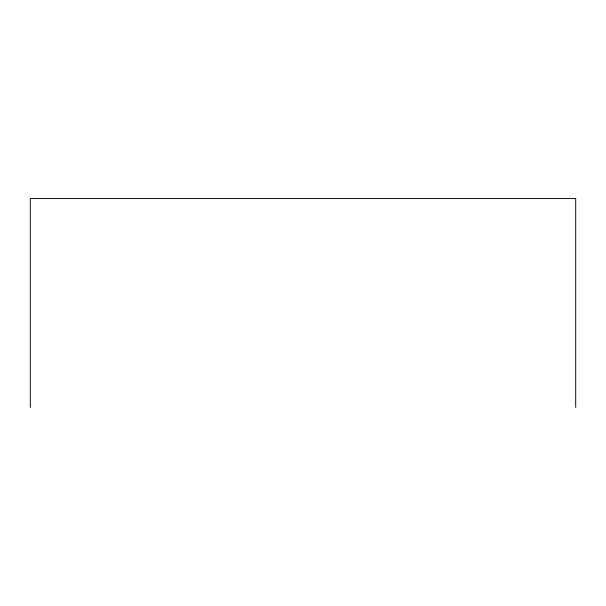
<?xml version="1.0" encoding="UTF-8"?>
<svg xmlns="http://www.w3.org/2000/svg" width="606" height="606" viewBox="0 0 606 606"><rect width="100%" height="100%" fill="white"/><g stroke="black" fill="none" stroke-linecap="round" stroke-linejoin="round"><path stroke-width="0.91" d="M575.7 407.437L575.7 198.563L30.3 198.563L30.3 407.437"/></g></svg>
